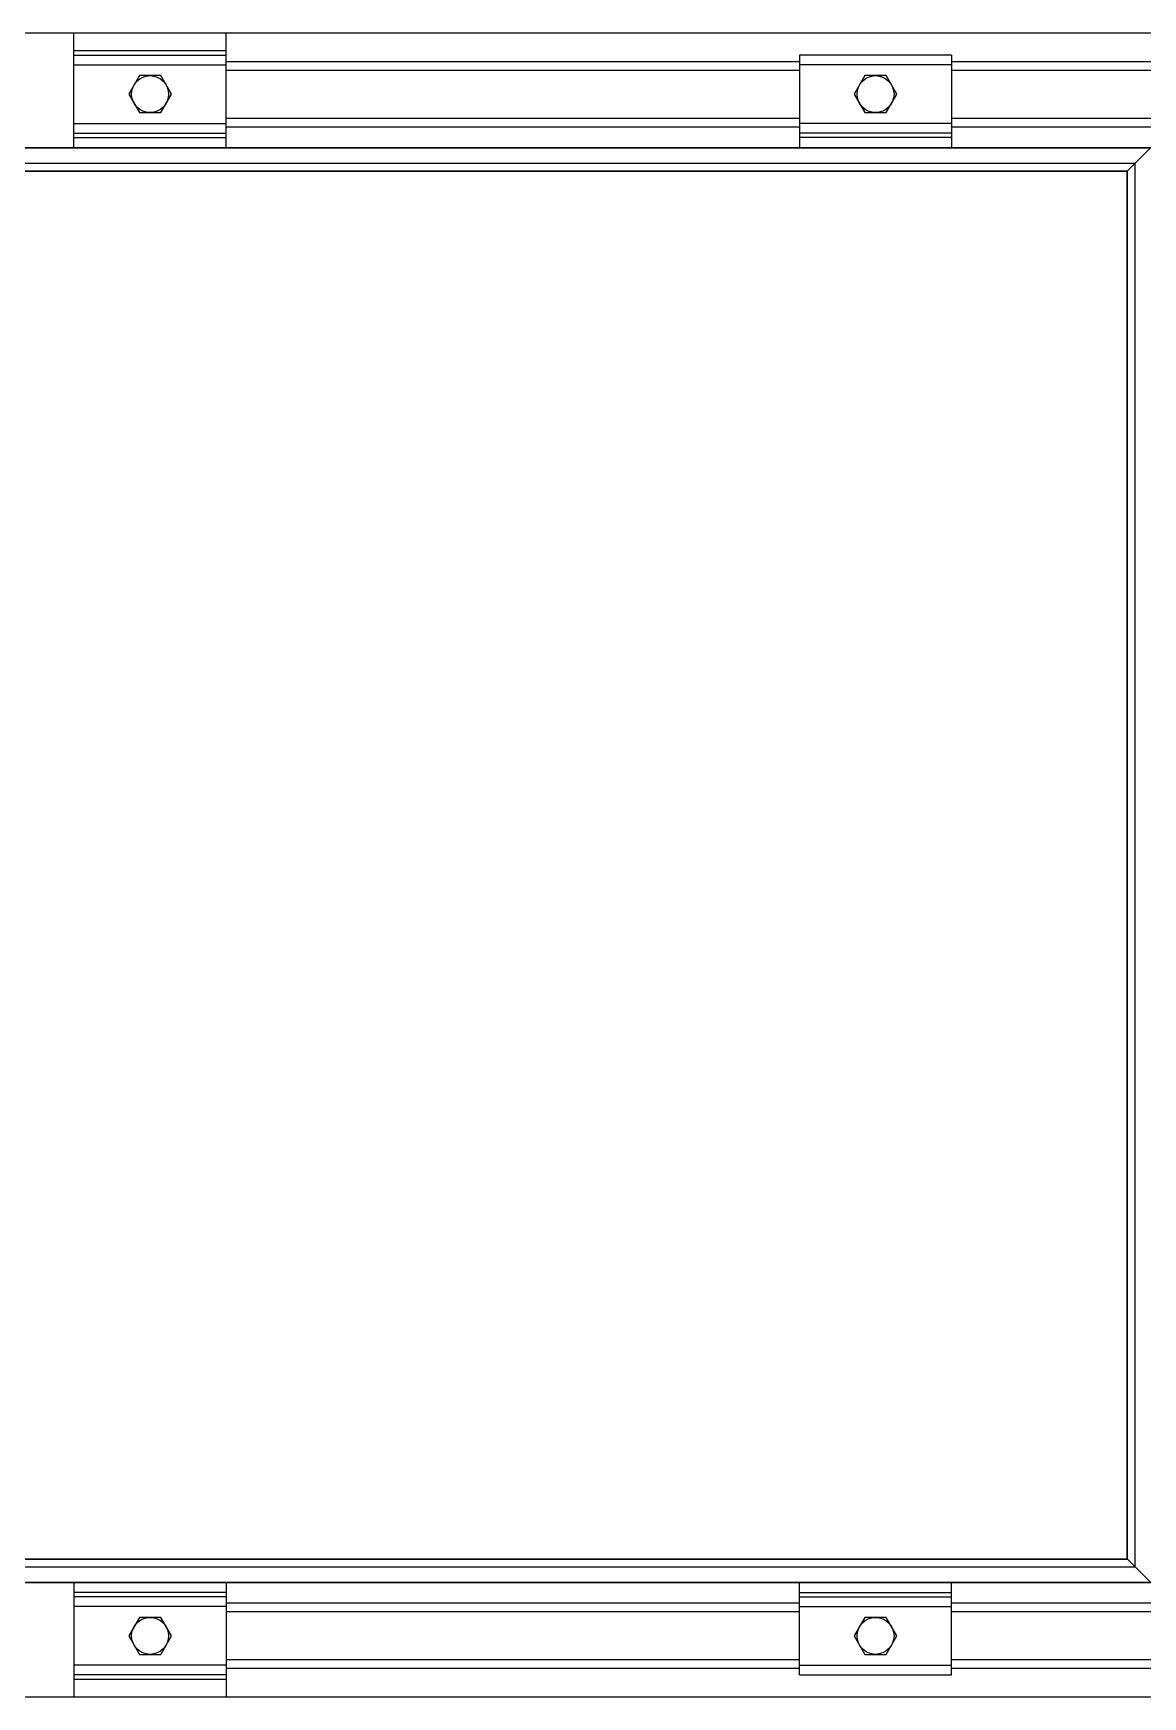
# Model space of a CAD drawing. Header units: feet. Extents: x -21 to 5170, y -254 to 1413.
# Drawn here: x 4920.72 to 4942.13, y 29.77 to 61.9 of the extents above; entities that cross this region are included whole.
import ezdxf

# ---------------------------------------------------------------- set-up
doc = ezdxf.new("R2010")
doc.units = ezdxf.units.FT
doc.header["$MEASUREMENT"] = 0
doc.layers.add('E-ARRY-TABL', color=9, linetype='Continuous')

msp = doc.modelspace()

# ---------------------------------------------------------------- linework, layer by layer
at = {"layer": 'E-ARRY-TABL'}
for p, q in [((4964.04421, 61.90253), (4874.50438, 61.90253)), ((4921.50019, 59.69558), (4921.50019, 61.90253)), ((4924.44006, 59.69558), (4924.44006, 61.90253)), ((4921.50019, 61.56655), (4924.44006, 61.56655)), ((4921.50019, 61.48255), (4924.44006, 61.48255)), ((4938.4464, 61.48255), (4935.50654, 61.48255)), ((4935.50654, 61.48255), (4935.50654, 59.69558)), ((4938.4464, 61.48255), (4938.4464, 59.69558)), ((4921.50019, 61.29356), (4924.44006, 61.29356)), ((4922.76402, 61.08357), (4922.55791, 60.72659)), ((4923.17623, 61.08357), (4922.76402, 61.08357)), ((4923.38233, 60.72659), (4923.17623, 61.08357)), ((4924.44006, 61.35656), (4935.50654, 61.35656)), ((4924.44006, 61.18857), (4935.50654, 61.18857)), ((4938.4464, 61.29356), (4935.50654, 61.29356)), ((4936.77037, 61.08357), (4936.56426, 60.72659)), ((4937.18258, 61.08357), (4936.77037, 61.08357)), ((4937.38868, 60.72659), (4937.18258, 61.08357)), ((4938.4464, 61.35656), (4959.71841, 61.35656)), ((4938.4464, 61.18857), (4959.71841, 61.18857)), ((4922.55791, 60.72659), (4922.76402, 60.36961)), ((4923.17623, 60.36961), (4923.38233, 60.72659)), ((4936.56426, 60.72659), (4936.77037, 60.36961)), ((4937.18258, 60.36961), (4937.38868, 60.72659)), ((4921.50019, 60.15962), (4924.44006, 60.15962)), ((4922.76402, 60.36961), (4923.17623, 60.36961)), ((4924.44006, 60.26461), (4935.50654, 60.26461)), ((4924.44006, 60.09662), (4935.50654, 60.09662)), ((4938.4464, 60.15962), (4935.50654, 60.15962)), ((4936.77037, 60.36961), (4937.18258, 60.36961)), ((4938.4464, 60.26461), (4959.71841, 60.26461)), ((4938.4464, 60.09662), (4959.71841, 60.09662)), ((4921.50019, 59.97062), (4924.44006, 59.97062)), ((4921.50019, 59.88663), (4924.44006, 59.88663)), ((4938.4464, 59.97062), (4935.50654, 59.97062)), ((4938.4464, 59.88663), (4935.50654, 59.88663)), ((4914.57052, 59.69558), (4942.28922, 59.69558)), ((4914.57681, 59.68928), (4942.28292, 59.68928)), ((4941.84003, 59.24639), (4942.28292, 59.68928)), ((4914.8729, 59.39319), (4941.98684, 59.39319)), ((4915.01971, 59.24639), (4941.84003, 59.24639)), ((4915.02409, 59.242), (4941.83564, 59.242)), ((4941.84003, 59.24639), (4941.83564, 59.242)), ((4941.83564, 32.43045), (4941.83564, 59.242)), ((4941.84003, 32.42607), (4941.84003, 59.24639)), ((4941.98684, 32.27926), (4941.98684, 59.39319)), ((4914.8729, 32.27926), (4941.98684, 32.27926)), ((4915.01971, 32.42607), (4941.84003, 32.42607)), ((4915.02409, 32.43045), (4941.83564, 32.43045)), ((4941.83564, 32.43045), (4941.84003, 32.42607)), ((4941.84003, 32.42607), (4942.28292, 31.98317)), ((4914.57052, 31.97687), (4942.28922, 31.97687)), ((4914.57681, 31.98317), (4942.28292, 31.98317)), ((4921.50019, 31.97687), (4921.50019, 29.76983)), ((4924.44006, 31.97687), (4924.44006, 29.76983)), ((4935.50654, 30.18981), (4935.50654, 31.97687)), ((4938.4464, 30.18981), (4938.4464, 31.97687)), ((4924.44006, 31.78574), (4921.50019, 31.78574)), ((4924.44006, 31.70174), (4921.50019, 31.70174)), ((4924.44006, 31.51275), (4921.50019, 31.51275)), ((4935.50654, 31.57575), (4924.44006, 31.57575)), ((4935.50654, 31.78574), (4938.4464, 31.78574)), ((4935.50654, 31.70174), (4938.4464, 31.70174)), ((4935.50654, 31.51275), (4938.4464, 31.51275)), ((4959.71841, 31.57575), (4938.4464, 31.57575)), ((4922.76402, 31.30276), (4922.55791, 30.94578)), ((4923.17623, 31.30276), (4922.76402, 31.30276)), ((4923.38233, 30.94578), (4923.17623, 31.30276)), ((4935.50654, 31.40776), (4924.44006, 31.40776)), ((4936.77037, 31.30276), (4936.56426, 30.94578)), ((4937.18258, 31.30276), (4936.77037, 31.30276)), ((4937.38868, 30.94578), (4937.18258, 31.30276)), ((4959.71841, 31.40776), (4938.4464, 31.40776)), ((4922.55791, 30.94578), (4922.76402, 30.58879)), ((4923.17623, 30.58879), (4923.38233, 30.94578)), ((4936.56426, 30.94578), (4936.77037, 30.58879)), ((4937.18258, 30.58879), (4937.38868, 30.94578)), ((4922.76402, 30.58879), (4923.17623, 30.58879)), ((4936.77037, 30.58879), (4937.18258, 30.58879)), ((4924.44006, 30.3788), (4921.50019, 30.3788)), ((4935.50654, 30.4838), (4924.44006, 30.4838)), ((4935.50654, 30.31581), (4924.44006, 30.31581)), ((4935.50654, 30.3788), (4938.4464, 30.3788)), ((4959.71841, 30.4838), (4938.4464, 30.4838)), ((4959.71841, 30.31581), (4938.4464, 30.31581)), ((4924.44006, 30.18981), (4921.50019, 30.18981)), ((4924.44006, 30.10582), (4921.50019, 30.10582)), ((4935.50654, 30.18981), (4938.4464, 30.18981)), ((4874.50438, 29.76983), (4964.04421, 29.76983))]:
    msp.add_line(p, q, dxfattribs=at)
for centre in [(4922.97012, 60.72659), (4936.97647, 60.72659), (4922.97012, 30.94578), (4936.97647, 30.94578)]:
    msp.add_circle(centre, 0.35698, dxfattribs=at)

doc.saveas('drawing.dxf')
